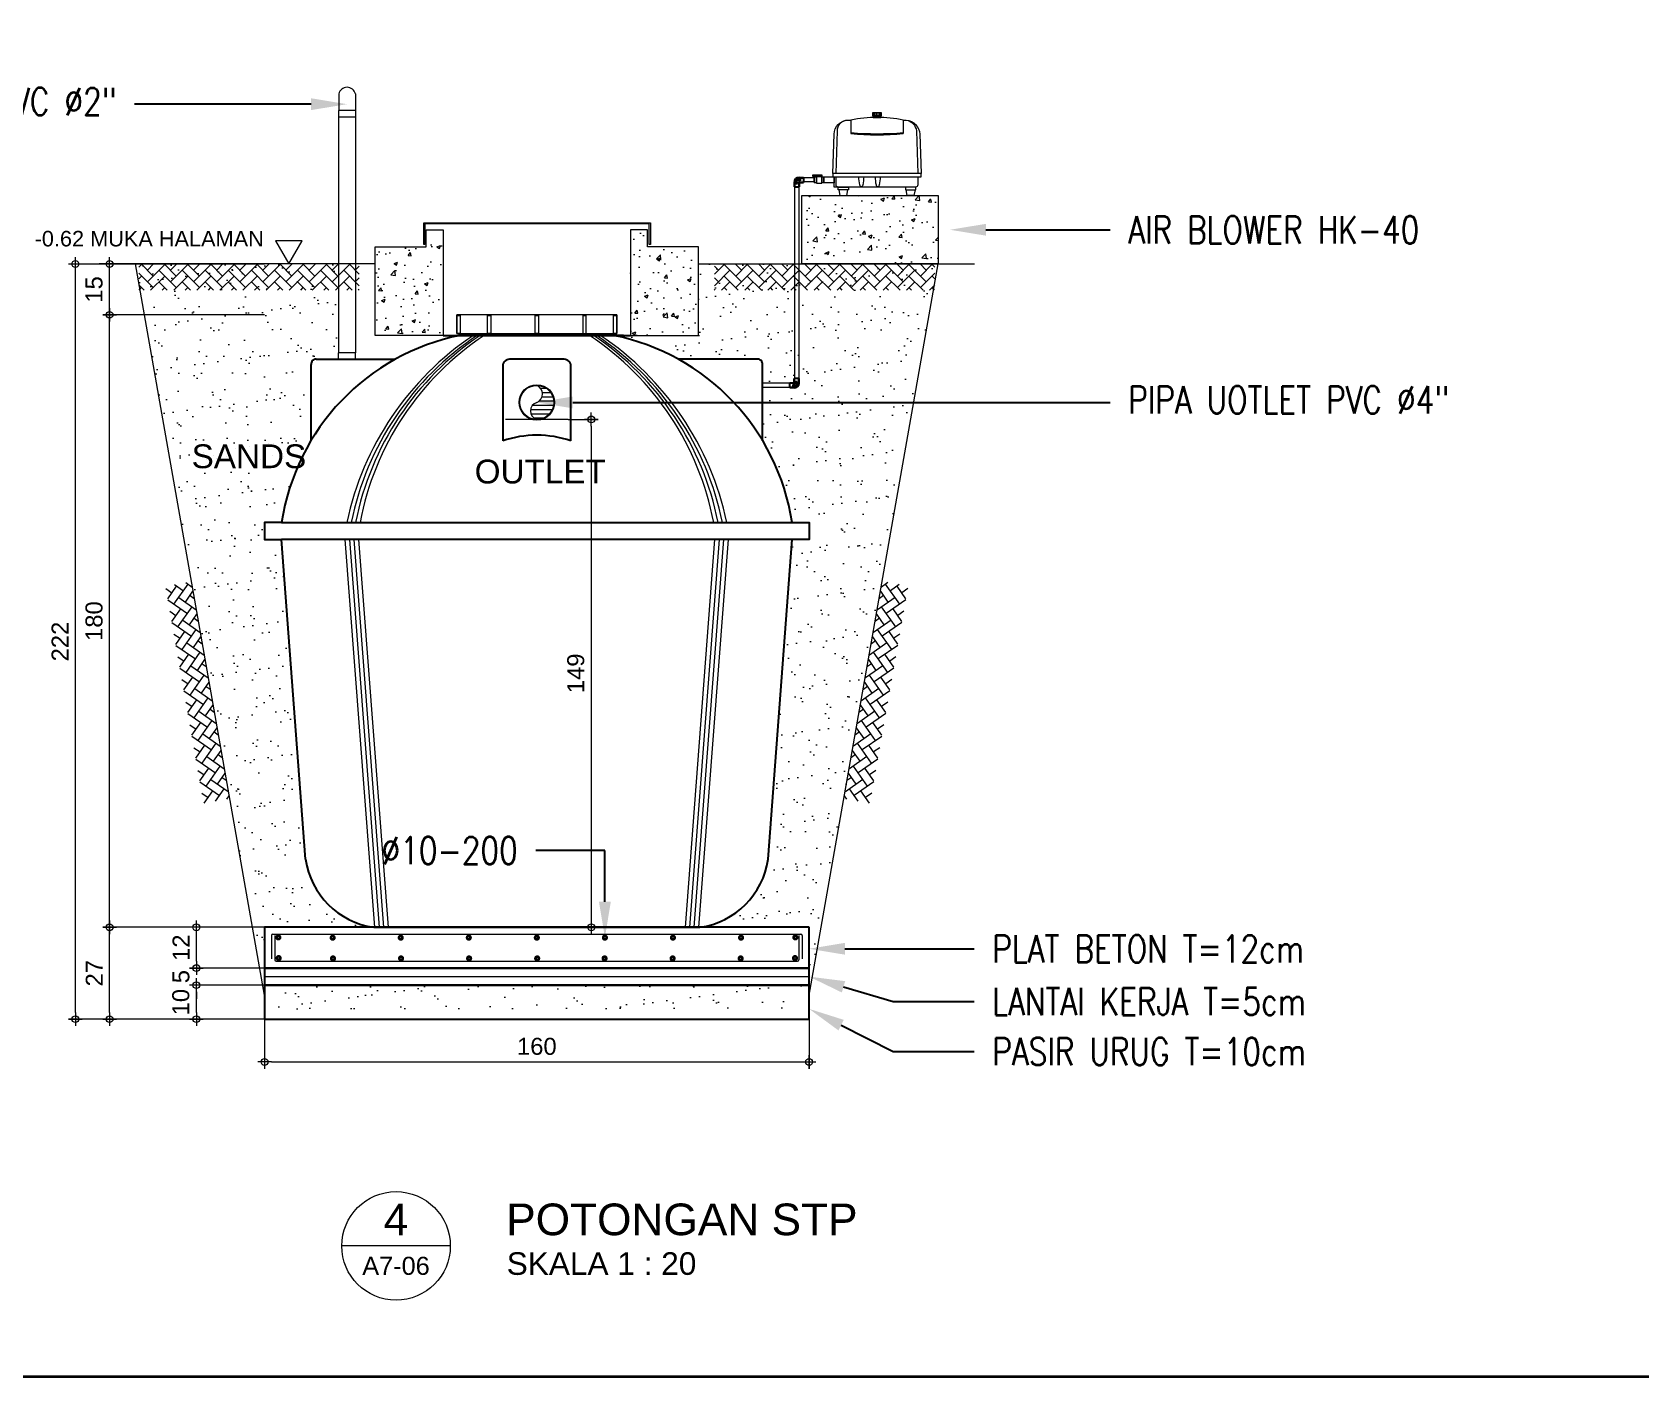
# Model space of a CAD drawing. Header units: millimetres. Extents: x -11 to 1625, y -267 to 180.
# Drawn here: x 863.97 to 887.59, y -156 to -136.23 of the extents above; entities that cross this region are included whole.
import ezdxf
from ezdxf import colors
from ezdxf.entities.mleader import LeaderData, LeaderLine
from ezdxf.enums import TextEntityAlignment as Align
from ezdxf.math import Vec2, Vec3

# ---------------------------------------------------------------- set-up
doc = ezdxf.new("R2010")
doc.units = ezdxf.units.MM
doc.linetypes.add('CENTER', pattern=[2, 1.25, -0.25, 0.25, -0.25])
for name, color, linetype in [('$RECOVER_961030131422-228', 7, 'Continuous'), ('BALOK DET', 3, 'Continuous'), ('PVC-200', 4, 'Continuous'), ('PVC-CENTER', 20, 'CENTER'), ('TANK', 5, 'Continuous')]:
    doc.layers.add(name, color=color, linetype=linetype)
for name, color, linetype, lineweight in [('AER-PIPE', 4, 'Continuous', 9), ('ARS DIN', 31, 'Continuous', 5), ('ARSIR', 2, 'Continuous', 5), ('ARSIR WARNA', 43, 'Continuous', 0), ('BL', 7, 'Continuous', 5), ('CONCRETE', 8, 'Continuous', 5), ('CONCRETE-COVER', 23, 'Continuous', 5), ('DIM-SE', 7, 'Continuous', 5), ('GRS KOP', 1, 'Continuous', 35), ('kop', 7, 'Continuous', 20), ('MANHOLE', 6, 'Continuous', 5), ('not', 7, 'Continuous', 20), ('PIPE', 4, 'Continuous', 15), ('plat', 3, 'Continuous', 25), ('STEEL', 20, 'Continuous', 5), ('TEXT KETERANGAN', 7, 'Continuous', 9), ('tul', 41, 'Continuous', 15), ('TULANGAN', 5, 'Continuous', 5), ('u', 6, 'Continuous', 20)]:
    doc.layers.add(name, color=color, linetype=linetype, lineweight=lineweight)
doc.styles.add('7', font='SAS_____.PFB', dxfattribs={"height": 200})
doc.styles.add('ATTR', font='romans.shx', dxfattribs={"width": 0.8, "height": 1.735066})
doc.styles.add('BARU', font='complex.shx')
doc.styles.add('S', font='SIMPLEX', dxfattribs={"width": 1.1})
doc.styles.get("Standard").update_dxf_attribs({"font": 'ARIALUNI.TTF'})
doc.linetypes.add('BATTING', pattern='A,0.0001,-0.1,[134,ltypeshp.shx,S=0.1,R=0,X=-0.1,Y=0],-0.2,[134,ltypeshp.shx,S=0.1,R=180,X=0.1,Y=0],-0.1', length=0.4001)
doc.dimstyles.new('SK-20', dxfattribs={"dimtxt": 0.25, "dimasz": 0.1, "dimexe": 0.1, "dimexo": 0, "dimgap": 0.1, "dimtad": 1, "dimdec": 0, "dimlfac": 20, "dimzin": 12, "dimdsep": 46, "dimtxsty": 'Standard', "dimblk": 'BULAT', "dimcen": 0.1, "dimdle": 0.1, "dimclrd": 256, "dimclre": 256, "dimclrt": 256, "dimadec": 0, "dimazin": 3, "dimtfac": 1, "dimtdec": 0, "dimtix": 1, "dimtofl": 0, "dimtmove": 0, "dimatfit": 3, "dimldrblk": 'BULAT', "dimfxl": 0, "dimtolj": 1, "dimtzin": 0, "dimlwd": -1, "dimlwe": -1, "dimarcsym": 0})

# ---------------------------------------------------------------- blocks, each defined once
blk = doc.blocks.new('kop')
at = {"layer": 'GRS KOP'}
blk.add_lwpolyline([(1, 54), (83, 54), (83, 1), (1, 1)], close=True, dxfattribs=at)
at = {"layer": 'kop', "style": 'BARU', "flags": 4}
for p, height in [((73.8, 5.4), 0.35), ((80.303, 5.382), 0.25), ((73.8, 4.9), 0.35), ((80.303, 4.882), 0.25), ((73.8, 4.4), 0.35), ((80.303, 4.382), 0.25)]:
    blk.add_attdef('-', p, '', height=height, dxfattribs=at)
at = {"layer": 'kop', "flags": 4}
for tag, p in [('AR-00', (78.057, 2.648)), ('00', (81.238, 2.647))]:
    blk.add_attdef(tag, text='', height=0.35, dxfattribs=at).set_placement(p, align=Align.MIDDLE)
blk = doc.blocks.new('ELBOW-92')
for p, q in [((35, 35), (99, 35)), ((35, 28), (37, 30)), ((35, 28), (35, -29)), ((37, 30), (37, -31)), ((37, 30), (99, 30)), ((99, 35), (99, -35)), ((-35, -35), (-35, -99)), ((-35, -99), (35, -99)), ((-29, -35), (-31, -37)), ((-31, -37), (30, -37)), ((-31, -37), (-31, -99)), ((-29, -35), (28, -35)), ((28, -29), (28, -35)), ((28, -29), (35, -29)), ((28, -35), (30, -37)), ((30, -37), (30, -99)), ((35, -29), (37, -31)), ((35, -40), (35, -99)), ((37, -31), (99, -31)), ((40, -35), (99, -35))]:
    blk.add_line(p, q)
for centre, radius in [((35, -35), 70), ((35, -35), 63.5), ((40, -40), 5)]:
    blk.add_arc(centre, radius, 90, 180)
at = {"layer": 'PVC-CENTER'}
for p, q in [((-34, 0), (120, 0)), ((0, 34), (0, -141))]:
    blk.add_line(p, q, dxfattribs=at)
blk = doc.blocks.new('90')
at = {"layer": 'PVC-200', "xscale": 3.085714285714286, "yscale": 3.085714285714286, "zscale": 3.085714285714286}
blk.add_blockref('ELBOW-92', (-802, -349, -129588), dxfattribs=at)
blk = doc.blocks.new('BULAT')
for p, q in [((-1, 0), (1, 0)), ((0, -1), (0, 1))]:
    blk.add_line(p, q)
blk.add_circle((0, 0), 0.5)
blk = doc.blocks.new('*D1052')
at = {"layer": 'Defpoints', "color": 0}
for p in [(866.382, -150.242), (867.384, -150.242), (867.384, -150.742)]:
    blk.add_point(p, dxfattribs=at)
at = {"layer": 'u'}
for p, q in [((867.384, -150.242), (866.282, -150.242)), ((866.382, -150.642), (866.382, -150.342)), ((867.384, -150.742), (866.282, -150.742))]:
    blk.add_line(p, q, dxfattribs=at)
at = {"layer": 'u', "xscale": 0.1, "yscale": 0.1, "zscale": 0.1}
for p, rotation in [((866.382, -150.242), 90), ((866.382, -150.742), 270)]:
    blk.add_blockref('BULAT', p, dxfattribs=dict(at, rotation=rotation))
at = {"layer": 'u', "insert": (866.154, -150.492), "char_height": 0.25, "attachment_point": 5, "rotation": 90}
blk.add_mtext('\\A1;10', dxfattribs=at)
blk = doc.blocks.new('*D1053')
at = {"layer": 'Defpoints', "color": 0}
for p in [(866.382, -149.992), (867.384, -149.992), (867.384, -150.242)]:
    blk.add_point(p, dxfattribs=at)
at = {"layer": 'u'}
for p, q in [((867.384, -149.992), (866.282, -149.992)), ((866.382, -149.892), (866.382, -149.792)), ((867.384, -150.242), (866.282, -150.242)), ((866.382, -150.342), (866.382, -150.442))]:
    blk.add_line(p, q, dxfattribs=at)
at = {"layer": 'u', "xscale": 0.1, "yscale": 0.1, "zscale": 0.1}
for p, rotation in [((866.382, -149.992), 270), ((866.382, -150.242), 90)]:
    blk.add_blockref('BULAT', p, dxfattribs=dict(at, rotation=rotation))
at = {"layer": 'u', "insert": (866.155, -150.117), "char_height": 0.25, "attachment_point": 5, "rotation": 90}
blk.add_mtext('\\A1;5', dxfattribs=at)
blk = doc.blocks.new('*D1054')
at = {"layer": 'Defpoints', "color": 0}
for p in [(866.382, -149.392), (867.384, -149.392), (867.384, -149.992)]:
    blk.add_point(p, dxfattribs=at)
at = {"layer": 'u'}
for p, q in [((867.384, -149.392), (866.282, -149.392)), ((866.382, -149.892), (866.382, -149.492)), ((867.384, -149.992), (866.282, -149.992))]:
    blk.add_line(p, q, dxfattribs=at)
at = {"layer": 'u', "xscale": 0.1, "yscale": 0.1, "zscale": 0.1}
for p, rotation in [((866.382, -149.392), 90), ((866.382, -149.992), 270)]:
    blk.add_blockref('BULAT', p, dxfattribs=dict(at, rotation=rotation))
at = {"layer": 'u', "insert": (866.157, -149.692), "char_height": 0.25, "attachment_point": 5, "rotation": 90}
blk.add_mtext('\\A1;12', dxfattribs=at)
blk = doc.blocks.new('*D1049')
at = {"layer": 'Defpoints', "color": 0}
for p in [(865.106, -149.392), (867.384, -149.392), (867.384, -150.742)]:
    blk.add_point(p, dxfattribs=at)
at = {"layer": 'u'}
for p, q in [((867.384, -149.392), (865.006, -149.392)), ((865.106, -150.642), (865.106, -149.492)), ((867.384, -150.742), (865.006, -150.742))]:
    blk.add_line(p, q, dxfattribs=at)
at = {"layer": 'u', "xscale": 0.1, "yscale": 0.1, "zscale": 0.1}
for p, rotation in [((865.106, -149.392), 90), ((865.106, -150.742), 270)]:
    blk.add_blockref('BULAT', p, dxfattribs=dict(at, rotation=rotation))
at = {"layer": 'u', "insert": (864.881, -150.067), "char_height": 0.25, "attachment_point": 5, "rotation": 90}
blk.add_mtext('\\A1;27', dxfattribs=at)
blk = doc.blocks.new('*D1050')
at = {"layer": 'Defpoints', "color": 0}
for p in [(867.384, -150.591), (875.385, -150.591), (875.385, -151.371)]:
    blk.add_point(p, dxfattribs=at)
at = {"layer": 'u'}
for p, q in [((867.384, -150.591), (867.384, -151.471)), ((875.385, -150.591), (875.385, -151.471)), ((867.484, -151.371), (875.285, -151.371))]:
    blk.add_line(p, q, dxfattribs=at)
at = {"layer": 'u', "xscale": 0.1, "yscale": 0.1, "zscale": 0.1, "rotation": 180}
blk.add_blockref('BULAT', (867.384, -151.371), dxfattribs=at)
at = {"layer": 'u', "xscale": 0.1, "yscale": 0.1, "zscale": 0.1}
blk.add_blockref('BULAT', (875.385, -151.371), dxfattribs=at)
at = {"layer": 'u', "insert": (871.384, -151.143), "char_height": 0.25, "attachment_point": 5}
blk.add_mtext('\\A1;160', dxfattribs=at)
blk = doc.blocks.new('*D1051')
at = {"layer": 'Defpoints', "color": 0}
for p in [(865.106, -140.389), (867.384, -140.389), (867.384, -149.392)]:
    blk.add_point(p, dxfattribs=at)
at = {"layer": 'u'}
for p, q in [((867.384, -140.389), (865.006, -140.389)), ((865.106, -149.292), (865.106, -140.489)), ((867.384, -149.392), (865.006, -149.392))]:
    blk.add_line(p, q, dxfattribs=at)
at = {"layer": 'u', "xscale": 0.1, "yscale": 0.1, "zscale": 0.1}
for p, rotation in [((865.106, -140.389), 90), ((865.106, -149.392), 270)]:
    blk.add_blockref('BULAT', p, dxfattribs=dict(at, rotation=rotation))
at = {"layer": 'u', "insert": (864.879, -144.891), "char_height": 0.25, "attachment_point": 5, "rotation": 90}
blk.add_mtext('\\A1;180', dxfattribs=at)
blk = doc.blocks.new('*D1055')
at = {"layer": 'Defpoints', "color": 0}
for p in [(865.106, -139.642), (867.384, -139.642), (867.384, -140.389)]:
    blk.add_point(p, dxfattribs=at)
at = {"layer": 'u'}
for p, q in [((867.384, -139.642), (865.006, -139.642)), ((865.106, -140.289), (865.106, -139.742)), ((867.384, -140.389), (865.006, -140.389))]:
    blk.add_line(p, q, dxfattribs=at)
at = {"layer": 'u', "xscale": 0.1, "yscale": 0.1, "zscale": 0.1}
for p, rotation in [((865.106, -139.642), 90), ((865.106, -140.389), 270)]:
    blk.add_blockref('BULAT', p, dxfattribs=dict(at, rotation=rotation))
at = {"layer": 'u', "insert": (864.879, -140.016), "char_height": 0.25, "attachment_point": 5, "rotation": 90}
blk.add_mtext('\\A1;15', dxfattribs=at)
blk = doc.blocks.new('Ndtpd')
blk.add_line((0.747, 0), (-0.747, 0))
blk.add_circle((0, 0), 0.747)
at = {"flags": 4}
for tag, height, p in [('NO', 0.5, (0, 0.148)), ('NOLBR', 0.3, (0, -0.398))]:
    blk.add_attdef(tag, text='', height=height, dxfattribs=at).set_placement(p, align=Align.CENTER)
for tag, p, height in [('NDTPD', (1.516, 0.148), 0.5), ('SKALA', (1.523, -0.398), 0.3)]:
    blk.add_attdef(tag, p, '', height=height, dxfattribs=at)
blk = doc.blocks.new('*D1068')
at = {"layer": 'Defpoints', "color": 0}
for p in [(871.847, -141.927), (871.847, -149.392), (872.185, -149.392)]:
    blk.add_point(p, dxfattribs=at)
at = {"layer": 'u'}
for p, q in [((871.847, -141.927), (872.285, -141.927)), ((872.185, -142.027), (872.185, -149.292)), ((871.847, -149.392), (872.285, -149.392))]:
    blk.add_line(p, q, dxfattribs=at)
at = {"layer": 'u', "xscale": 0.1, "yscale": 0.1, "zscale": 0.1}
for p, rotation in [((872.185, -141.927), 90), ((872.185, -149.392), 270)]:
    blk.add_blockref('BULAT', p, dxfattribs=dict(at, rotation=rotation))
at = {"layer": 'u', "insert": (871.957, -145.659), "char_height": 0.25, "attachment_point": 5, "rotation": 90}
blk.add_mtext('\\A1;149', dxfattribs=at)
blk = doc.blocks.new('*D1076')
at = {"layer": 'Defpoints', "color": 0}
for p in [(864.604, -139.642), (865.106, -139.642), (865.106, -150.742)]:
    blk.add_point(p, dxfattribs=at)
at = {"layer": 'u'}
for p, q in [((865.106, -139.642), (864.504, -139.642)), ((864.604, -150.642), (864.604, -139.742)), ((865.106, -150.742), (864.504, -150.742))]:
    blk.add_line(p, q, dxfattribs=at)
at = {"layer": 'u', "xscale": 0.1, "yscale": 0.1, "zscale": 0.1}
for p, rotation in [((864.604, -139.642), 90), ((864.604, -150.742), 270)]:
    blk.add_blockref('BULAT', p, dxfattribs=dict(at, rotation=rotation))
at = {"layer": 'u', "insert": (864.379, -145.192), "char_height": 0.25, "attachment_point": 5, "rotation": 90}
blk.add_mtext('\\A1;222', dxfattribs=at)
blk = doc.blocks.new('PEIL')
blk.add_lwpolyline([(-0.188, 0.325), (0.188, 0.325), (0, 0)], close=True)
at = {"style": 'S', "width": 1.1, "flags": 4}
blk.add_attdef('CAT', (0.265, 0.036), '', height=0.2, dxfattribs=at)

msp = doc.modelspace()

# ---------------------------------------------------------------- hatches: boundary and pattern name
at = {"layer": 'ARS DIN'}
h = msp.add_hatch(dxfattribs=at)
h.set_pattern_fill('AR-CONC', color=256, scale=0.075, style=0)
h.set_pattern_definition([(50, (445.54745, -24.7206), (0.53794514, -0.0470641), [0.05625, -0.61875]), (355, (445.54745, -24.7206), (-0.1040635, 0.5641441), [0.045, -0.495]), (100.4514, (445.5923, -24.72453), (0.43388204, 0.51707966), [0.04780514, -0.5258566]), (46.1842, (445.54745, -24.5706), (0.8004308, -0.1241393), [0.084375, -0.928125]), (96.6356, (445.61416, -24.58095), (0.700997, 0.7305884), [0.0717077, -0.7887847]), (351.1842, (445.54745, -24.5706), (0.7009965, 0.730589), [0.0675, -0.7425]), (21, (445.62245, -24.6081), (0.4476803, -0.30196417), [0.05625, -0.61875]), (326, (445.62245, -24.6081), (0.1824865, 0.5438625), [0.045, -0.495]), (71.4514, (445.65976, -24.63327), (0.630167, 0.2418979), [0.04780514, -0.5258566]), (37.5, (445.54745, -24.7206), (0.00911989, 0.24967039), [0, -0.489, 0, -0.5025, 0, -0.496875]), (7.5, (445.54745, -24.7206), (0.19730215, 0.29580878), [0, -0.2865, 0, -0.47775, 0, -0.189375]), (327.5, (445.3802, -24.7206), (0.40036683, -0.01691615), [0, -0.1875, 0, -0.585, 0, -0.77625]), (317.5, (445.3052, -24.7206), (0.43738963, 0.07507874), [0, -0.24375, 0, -0.3885, 0, -0.55125])])
h.paths.add_polyline_path([(870.0097516, -139.1417359), (869.7597516, -139.1417359), (869.7597516, -139.3917359), (869.0097516, -139.3917359), (869.0097516, -140.6917359), (870.0097516, -140.6917359)])
h.paths.add_polyline_path([(873.7597506, -139.3917359), (873.0097506, -139.3917359), (873.0097506, -139.1417359), (872.7597506, -139.1417359), (872.7597506, -140.6917359), (873.7597506, -140.6917359)])
h = msp.add_hatch(dxfattribs=at)
h.set_pattern_fill('AR-HBONE', color=256, scale=0.03, style=0)
h.set_pattern_definition([(135.0005, (1190.90184, -53.60559), (-1.485e-06, 0.169705627), [0.36, -0.12]), (45.0005, (1190.81698, -53.52074), (-1.485e-06, 0.169705627), [0.36, -0.12])])
h.paths.add_polyline_path([(865.5355901, -139.641787), (868.7758683, -139.6417587), (868.7758717, -140.0262359), (865.5355935, -140.0262642)])
h = msp.add_hatch(dxfattribs=at)
h.set_pattern_fill('AR-HBONE', color=256, scale=0.03, style=0)
h.set_pattern_definition([(45, (551.86602, -53.60839), (1e-17, 0.169705627), [0.36, -0.12]), (135, (551.95087, -53.52353), (1e-17, 0.169705627), [0.36, -0.12])])
h.paths.add_polyline_path([(877.2330178, -139.6417359), (873.9927396, -139.6417359), (873.9927396, -140.026213), (877.2330178, -140.026213)])
h = msp.add_hatch(dxfattribs=at)
h.set_pattern_fill('AR-HBONE', color=256, scale=0.03, angle=80, style=0)
h.set_pattern_definition([(55, (1168.0641, -3.50416), (0.167127418, 0.029469073), [0.36, -0.12]), (325, (1168.13293, -3.40586), (0.167127418, 0.029469073), [0.36, -0.12])])
h.paths.add_polyline_path([(866.3064047, -144.3106886), (866.8690731, -147.5017397), (866.490437, -147.5685035), (865.9277686, -144.3774524)])
h = msp.add_hatch(dxfattribs=at)
h.set_pattern_fill('AR-HBONE', color=256, scale=0.03, angle=80, style=0)
h.set_pattern_definition([(125, (574.70454, -3.50416), (-0.167127418, 0.029469073), [0.36, -0.12]), (215, (574.63571, -3.40586), (-0.167127418, 0.029469073), [0.36, -0.12])])
h.paths.add_polyline_path([(876.4622326, -144.3106886), (875.8995642, -147.5017397), (876.2782003, -147.5685035), (876.8408687, -144.3774524)])
at = {"layer": 'ARSIR WARNA'}
h = msp.add_hatch(dxfattribs=at)
h.set_pattern_fill('AR-SAND', color=256, scale=0.01, style=0)
h.set_pattern_definition([(37.5, (-13.19896, -163.53077), (-0.01600031, 0.48941324), [0, -0.38608, 0, -0.4318, 0, -0.41275]), (7.5, (-13.19896, -163.5308), (0.4495233, 0.7168251), [0, -0.20828, 0, -0.34798, 0, -0.13335]), (327.5, (-13.51138, -163.53077), (0.79099237, 0.00143718), [0, -0.127, 0, -0.4572, 0, -0.5969]), (317.5, (-13.5114, -163.5308), (0.76355645, 0.2229293), [0, -0.0635, 0, -0.29972, 0, -0.3429])])
h.paths.add_polyline_path([(867.6343186, -143.6917359), (867.3843186, -143.6917359), (867.3843186, -143.4417359), (867.6343186, -143.4417359, -0.0979062404), (868.0687931, -142.2340773), (868.0687931, -141.1167359, -0.4419456033), (868.1437931, -141.0417359), (868.4673161, -141.0417359), (868.4673161, -140.9478672), (868.4698433, -140.9478672), (868.4698433, -139.6417614), (865.4888127, -139.6417875), (867.3843186, -150.3917359), (867.3843186, -149.8917359), (867.3843186, -149.3917359), (868.9872327, -149.3917359, -0.3309126337), (867.9843186, -148.3917359)])
h.paths.add_polyline_path([(877.2798337, -139.6417359), (873.7597506, -139.6417359), (873.7597506, -140.6917359), (872.7597506, -140.6917359), (872.5097506, -140.6917359, -0.0773210812), (873.4650125, -141.0417359), (874.6248441, -141.0417359, -0.4419456033), (874.6998441, -141.1167359), (874.6998441, -142.234113, -0.0978899912), (875.1343186, -143.4417359), (875.3843186, -143.4417359), (875.3843186, -143.6917359), (875.1343186, -143.6917359), (874.7843186, -148.3917359, -0.3309126337), (873.7814046, -149.3917359), (875.3843186, -149.3917359), (875.3843186, -149.8917359), (875.3843186, -150.3917359)])
h.paths.add_polyline_path([(866.2632323, -140.8130347), (867.1846609, -140.8130347), (867.1846609, -141.2630347), (866.2632323, -141.2630347)], flags=24)
h.paths.add_polyline_path([(866.249199, -142.2305279), (867.5051513, -142.2305279), (867.5051513, -142.6055279), (866.249199, -142.6055279)], flags=24)
h = msp.add_hatch(dxfattribs=at)
h.set_pattern_fill('AR-SAND', color=256, scale=0.01, style=0)
h.set_pattern_definition([(37.5, (867.3844, -150.59083), (-0.016, 0.489413), [0, -0.38608, 0, -0.4318, 0, -0.41275]), (7.5, (867.3844, -150.5908), (0.449523, 0.716825), [0, -0.20828, 0, -0.34798, 0, -0.13335]), (327.5, (867.07198, -150.59083), (0.790992, 0.001437), [0, -0.127, 0, -0.4572, 0, -0.5969]), (317.5, (867.072, -150.5908), (0.763556, 0.22293), [0, -0.0635, 0, -0.29972, 0, -0.3429])])
h.paths.add_polyline_path([(875.3843186, -150.2417359), (867.3843985, -150.2417359), (867.3843985, -150.5908303), (875.3843186, -150.5908303)])
at = {"layer": 'CONCRETE', "ltscale": 35}
h = msp.add_hatch(dxfattribs=at)
h.set_pattern_fill('AR-CONC', color=256, scale=0.075, style=0)
h.set_pattern_definition([(50, (-43.5972, -56.5106), (0.53794514, -0.0470641), [0.05625, -0.61875]), (355, (-43.5972, -56.5106), (-0.1040635, 0.5641441), [0.045, -0.495]), (100.4514, (-43.55237, -56.51453), (0.43388204, 0.51707966), [0.04780514, -0.5258566]), (46.1842, (-43.5972, -56.3606), (0.8004308, -0.12413926), [0.084375, -0.928125]), (96.6356, (-43.5305, -56.37095), (0.700997, 0.7305884), [0.0717077, -0.78878475]), (351.1842, (-43.5972, -56.3606), (0.70099646, 0.73058895), [0.0675, -0.7425]), (21, (-43.5222, -56.3981), (0.44768029, -0.30196417), [0.05625, -0.61875]), (326, (-43.5222, -56.3981), (0.1824865, 0.54386253), [0.045, -0.495]), (71.4514, (-43.4849, -56.42327), (0.63016697, 0.24189787), [0.04780514, -0.5258566]), (37.5, (-43.5972, -56.5106), (0.00911989, 0.24967039), [0, -0.489, 0, -0.5025, 0, -0.496875]), (7.5, (-43.5972, -56.5106), (0.19730215, 0.295808784), [0, -0.2865, 0, -0.47775, 0, -0.189375]), (327.5, (-43.76445, -56.5106), (0.400366827, -0.016916154), [0, -0.1875, 0, -0.585, 0, -0.77625]), (317.5, (-43.83945, -56.5106), (0.43738963, 0.07507874), [0, -0.24375, 0, -0.3885, 0, -0.55125])])
h.paths.add_polyline_path([(877.2798337, -139.6417359), (877.2798337, -138.6354722), (875.2798337, -138.6354722), (875.2798337, -139.6417359)])
at = {"layer": 'DIM-SE', "lineweight": 5}
h = msp.add_hatch(dxfattribs=at)
h.set_pattern_fill('ANSI31', color=256, scale=0.5, angle=315, style=0)
h.set_pattern_definition([(0, (53.48562, 181.65733), (2e-17, 0.0625), [])])
h.paths.add_polyline_path([(871.3843186, -141.6766263, 0.7402224104), (871.3843186, -141.9266263, 0.4142135624), (871.6343186, -141.6766263, 0.4142135624), (871.3843186, -141.4266263, -0.6656798327)])

# ---------------------------------------------------------------- linework, layer by layer
at = {"color": 7, "linetype": 'CENTER', "lineweight": 5, "ltscale": 10}
msp.add_line((871.8469855, -141.9266263), (870.9216517, -141.9266263), dxfattribs=at)
at = {"layer": 'AER-PIPE', "lineweight": 5, "ltscale": 6}
msp.add_line((875.4604876, -138.4438605), (875.4604876, -138.3670839), dxfattribs=at)
for points in [[(875.4604876, -138.3670839), (875.4604876, -138.4438605), (875.4932028, -138.4438605), (875.4932028, -138.3670839)], [(875.5709701, -138.3670839), (875.5709701, -138.4438605), (875.6036853, -138.4438605), (875.6036853, -138.3670839)]]:
    msp.add_lwpolyline(points, close=True, dxfattribs=at)
at = {"layer": 'ARSIR', "color": 1, "linetype": 'BATTING', "ltscale": 0.25}
msp.add_line((867.3843186, -150.1167359), (875.3843186, -150.1167359), dxfattribs=at)
at = {"layer": 'BALOK DET', "color": 4, "const_width": 0.04, "flags": 128}
for points in [[(867.611185, -149.5398917, 1), (867.561185, -149.5398917, 1)], [(868.4093186, -149.5444029, 1), (868.3593186, -149.5444029, 1)], [(869.4093186, -149.5444029, 1), (869.3593186, -149.5444029, 1)], [(870.4093186, -149.5444029, 1), (870.3593186, -149.5444029, 1)], [(871.4093186, -149.5444029, 1), (871.3593186, -149.5444029, 1)], [(872.3593985, -149.5444029, -1), (872.4093985, -149.5444029, -1)], [(873.3593985, -149.5444029, -1), (873.4093985, -149.5444029, -1)], [(874.3593985, -149.5444029, -1), (874.4093985, -149.5444029, -1)], [(875.1575321, -149.5398917, -1), (875.2075321, -149.5398917, -1)], [(867.616185, -149.8443917, 1), (867.566185, -149.8443917, 1)], [(868.4143186, -149.8489029, 1), (868.3643186, -149.8489029, 1)], [(869.4143186, -149.8489029, 1), (869.3643186, -149.8489029, 1)], [(870.4143186, -149.8489029, 1), (870.3643186, -149.8489029, 1)], [(871.4143186, -149.8489029, 1), (871.3643186, -149.8489029, 1)], [(872.3543985, -149.8489029, -1), (872.4043985, -149.8489029, -1)], [(873.3543985, -149.8489029, -1), (873.4043985, -149.8489029, -1)], [(874.3543985, -149.8489029, -1), (874.4043985, -149.8489029, -1)], [(875.1525321, -149.8443917, -1), (875.2025321, -149.8443917, -1)]]:
    msp.add_lwpolyline(points, format="xyb", close=True, dxfattribs=at)
at = {"layer": 'BL', "color": 4, "lineweight": 13, "ltscale": 3}
for p, q in [((876.327521, -137.4154722), (876.327521, -137.4654722)), ((876.3467624, -137.4154722), (876.3467624, -137.4654722)), ((876.3714521, -137.4154722), (876.3714521, -137.4654722)), ((876.3956454, -137.4154722), (876.3956454, -137.4654722)), ((876.4203351, -137.4154722), (876.4203351, -137.4654722)), ((876.4395765, -137.4154722), (876.4395765, -137.4654722))]:
    msp.add_line(p, q, dxfattribs=at)
at = {"layer": 'BL', "color": 7, "lineweight": 13}
msp.add_line((875.6036853, -138.3604722), (875.6036853, -138.4504722), dxfattribs=at)
at = {"layer": 'BL', "color": 4, "lineweight": 13, "ltscale": 3}
for points in [[(876.3197765, -137.4154722), (876.4447765, -137.4154722), (876.4447765, -137.4654722), (876.3197765, -137.4654722)], [(876.327521, -137.4654722), (876.4395765, -137.4654722), (876.4395765, -137.4904722), (876.327521, -137.4904722)], [(875.7322765, -138.3604722), (877.0322765, -138.3604722), (877.0322765, -138.3104722), (875.7322765, -138.3104722)], [(875.8136885, -138.5104722), (875.9636885, -138.5104722), (875.9636885, -138.5504722), (875.8136885, -138.5504722)], [(875.8386885, -138.6354722), (875.9386885, -138.6354722), (875.9536885, -138.5504722), (875.8236885, -138.5504722)], [(876.9508646, -138.5104722), (876.8008646, -138.5104722), (876.8008646, -138.5504722), (876.9508646, -138.5504722)], [(876.9258646, -138.6354722), (876.8258646, -138.6354722), (876.8108646, -138.5504722), (876.9408646, -138.5504722)]]:
    msp.add_lwpolyline(points, close=True, dxfattribs=at)
for points in [[(876.7693831, -137.5254722), (876.81178, -137.5254722, -0.3678025995), (877.0131651, -137.7328538), (877.0322765, -138.3104722), (875.7322765, -138.3104722), (875.751388, -137.7328538, -0.3866354607), (875.9527731, -137.5254722), (875.9977143, -137.5254722)], [(876.7693831, -137.5254722), (876.81178, -137.5254722, -0.3311915915), (876.9617104, -137.6859012), (876.9822765, -138.3104722), (875.7822765, -138.3104722), (875.8028427, -137.6859012, -0.4311216014), (875.9527731, -137.5254722), (875.9977143, -137.5254722)]]:
    msp.add_lwpolyline(points, format="xyb", dxfattribs=at)
for points in [[(875.9977143, -137.5254722), (875.9977143, -137.7254722)], [(876.327521, -137.4904722), (876.4395765, -137.4904722)], [(876.7693831, -137.5254722), (876.7693831, -137.7254722)], [(875.6036853, -138.3604722), (875.6036853, -138.3604722), (875.7536853, -138.3604722), (875.7536853, -138.4504722), (875.6036853, -138.4504722)], [(875.8136885, -138.5104722), (875.7536853, -138.5104722), (875.7536853, -138.3604722), (875.7822765, -138.3604722)]]:
    msp.add_lwpolyline(points, dxfattribs=at)
msp.add_lwpolyline([(875.7822765, -138.3604722), (876.9822765, -138.3604722), (876.9822765, -138.4804722, -0.4142135624), (876.9522765, -138.5104722), (875.8122765, -138.5104722, -0.4142135624), (875.7822765, -138.4804722)], format="xyb", close=True, dxfattribs=at)
for centre, radius, start, end in [((876.3835487, -139.4405881), 1.9535959, 78.60922021, 101.39077979), ((876.3835487, -133.2094718), 4.5175074, 265.10047343, 274.89952657), ((876.3835487, -133.2244718), 4.5175074, 265.10047343, 274.89952657), ((876.6776754, -138.3527509), 0.5657236, 180.63723761, 192.77198711), ((875.6260199, -138.3527509), 0.5657236, 347.22801289, 359.36276239), ((876.9198818, -138.3527509), 0.5657236, 180.63723761, 192.77198711), ((875.8682263, -138.3527509), 0.5657236, 347.22801289, 359.36276239)]:
    msp.add_arc(centre, radius, start, end, dxfattribs=at)
for points in [[(876.1259492, -138.4778164), (876.1345832, -138.4932212), (876.1420648, -138.5041457), (876.1466673, -138.5087457), (876.1518477, -138.5104722)], [(876.1777461, -138.4778164), (876.1691121, -138.4932212), (876.1616305, -138.5041457), (876.1570281, -138.5087457), (876.1518477, -138.5104722)], [(876.3681556, -138.4778164), (876.3767896, -138.4932212), (876.3842712, -138.5041457), (876.3888736, -138.5087457), (876.394054, -138.5104722)], [(876.4199525, -138.4778164), (876.4113185, -138.4932212), (876.4038369, -138.5041457), (876.3992344, -138.5087457), (876.394054, -138.5104722)]]:
    msp.add_spline(points, degree=3, dxfattribs=at)
at = {"layer": 'CONCRETE-COVER'}
for p, q in [((869.0088572, -139.6417566), (864.9524941, -139.6417921)), ((867.3843186, -150.3917359), (865.4888036, -139.6417359)), ((873.7597506, -139.6417359), (877.8161138, -139.6417359)), ((875.3843186, -150.3917359), (877.2798337, -139.6417359))]:
    msp.add_line(p, q, dxfattribs=at)
at = {"layer": 'CONCRETE-COVER', "ltscale": 35}
msp.add_lwpolyline([(875.2798337, -138.6354722), (877.2798337, -138.6354722), (877.2798337, -139.6417359), (875.2798337, -139.6417359)], close=True, dxfattribs=at)
at = {"layer": 'CONCRETE-COVER'}
for points in [[(869.0097516, -140.6917359), (869.0097516, -139.3917359), (869.7597516, -139.3917359), (869.7597516, -139.1417359), (870.0097516, -139.1417359), (870.0097516, -140.6917359), (869.0097516, -140.6917359)], [(873.7597506, -140.6917359), (873.7597506, -139.3917359), (873.0097506, -139.3917359), (873.0097506, -139.1417359), (872.7597506, -139.1417359), (872.7597506, -140.6917359), (873.7597506, -140.6917359)]]:
    msp.add_lwpolyline(points, dxfattribs=at)
at = {"layer": 'DIM-SE', "lineweight": 5}
for centre, radius, start, end in [((871.3320346, -141.5516263), 0.135494, 292.69818873, 67.30181127), ((871.4224888, -141.8016263), 0.130698, 106.9806512, 253.0193488)]:
    msp.add_arc(centre, radius, start, end, dxfattribs=at)
at = {"layer": 'MANHOLE', "ltscale": 3}
for p, q in [((870.2597506, -140.6917359), (870.2597506, -140.6650288)), ((870.4627905, -140.6917359), (870.4627905, -140.6650288)), ((870.9491408, -140.6917359), (870.9491408, -140.6650288)), ((871.8683562, -140.6917359), (871.8683562, -140.6650288)), ((872.3144649, -140.6917359), (872.3144649, -140.6650288)), ((872.5097506, -140.6917359), (872.5097506, -140.6650288))]:
    msp.add_line(p, q, dxfattribs=at)
for points in [[(870.2097506, -140.6650288), (872.5588866, -140.6650288), (872.5588866, -140.389443), (870.2097506, -140.389443)], [(870.2097506, -140.389443), (870.2597506, -140.389443), (870.2597506, -140.6650288), (870.2097506, -140.6650288)], [(870.65901, -140.389443), (870.70901, -140.389443), (870.70901, -140.6650288), (870.65901, -140.6650288)], [(871.3593186, -140.389443), (871.4093186, -140.389443), (871.4093186, -140.6650288), (871.3593186, -140.6650288)], [(872.1096273, -140.389443), (872.0596273, -140.389443), (872.0596273, -140.6650288), (872.1096273, -140.6650288)], [(872.5088866, -140.389443), (872.5588866, -140.389443), (872.5588866, -140.6650288), (872.5088866, -140.6650288)]]:
    msp.add_lwpolyline(points, close=True, dxfattribs=at)
for centre in [(870.2347506, -140.3656508), (870.68401, -140.3656508), (871.3843186, -140.3656508), (872.0846273, -140.3656508), (872.5338866, -140.3656508)]:
    msp.add_arc(centre, 0.0345119, 223.58202125, 316.41797875, dxfattribs=at)
at = {"layer": 'PIPE', "ltscale": 3}
for p, q in [((868.4741559, -137.1427365, -28.2094469), (868.4741559, -137.3870957, -28.2094469)), ((868.7179059, -137.1427365, -28.2094469), (868.7179059, -137.3870957, -28.2094469)), ((868.4698433, -137.4809644), (868.4698433, -140.9478672)), ((868.7184683, -137.4809644), (868.7184683, -140.9478672))]:
    msp.add_line(p, q, dxfattribs=at)
at = {"layer": 'PIPE'}
for p, q in [((875.4604876, -138.3755814), (875.3009767, -138.3755814)), ((875.1712573, -138.5053009), (875.1712573, -141.3275548)), ((875.2325975, -138.5053009), (875.2325975, -141.3275548)), ((875.4604876, -138.4350811), (875.3009767, -138.4350811)), ((875.1028987, -141.395934), (874.6998441, -141.395934)), ((875.1016057, -141.4564965), (874.6998441, -141.4564965))]:
    msp.add_line(p, q, dxfattribs=at)
at = {"layer": 'PIPE', "ltscale": 3, "elevation": -28.2094469}
for points in [[(868.7233902, -137.4809644), (868.7233902, -137.3870957), (868.4686715, -137.3870957), (868.4686715, -137.4809644)], [(868.7220348, -141.0417359), (868.7220348, -140.9478672), (868.4673161, -140.9478672), (868.4673161, -141.0417359)]]:
    msp.add_lwpolyline(points, close=True, dxfattribs=at)
at = {"layer": 'PIPE', "ltscale": 3}
for points in [[(875.5746924, -138.3368832), (875.4343416, -138.3368832), (875.4343416, -138.3524696), (875.5746924, -138.3524696)], [(875.5709701, -138.3600081), (875.4932028, -138.3600081), (875.4932028, -138.4517137), (875.5709701, -138.4517137)], [(875.5452585, -138.3600081), (875.5110152, -138.3600081), (875.5110152, -138.3524696), (875.5452585, -138.3524696)]]:
    msp.add_lwpolyline(points, close=True, dxfattribs=at)
at = {"layer": 'PIPE'}
for radius in [0.26, 0.25]:
    msp.add_circle((871.3843186, -141.6766263), radius, dxfattribs=at)
at = {"layer": 'PIPE', "ltscale": 3}
msp.add_arc((868.5960309, -137.168727, -28.2094469), 0.1246155, 12.03830079, 167.96169921, dxfattribs=at)
at = {"layer": 'plat', "color": 3}
for points in [[(875.3843186, -149.3917359), (867.3843186, -149.3917359), (867.3843186, -149.9917359), (875.3843186, -149.9917359)], [(867.3843985, -150.2417359), (875.3843186, -150.2417359), (875.3843186, -149.9917359), (867.3843985, -149.9917359)], [(875.3843186, -150.2417359), (867.3843985, -150.2417359), (867.3843985, -150.7417359), (875.3843186, -150.7417359)]]:
    msp.add_lwpolyline(points, close=True, dxfattribs=at)
at = {"layer": 'STEEL', "lineweight": 9}
msp.add_lwpolyline([(869.7369487, -139.3547304), (869.7219487, -139.3547304), (869.7219487, -139.0377342), (873.0548489, -139.0377342), (873.0548489, -139.3543577), (873.0355943, -139.3543577), (873.0355943, -139.0527342), (869.7369487, -139.0527342), (869.7369487, -139.3547304)], dxfattribs=at)
at = {"layer": 'TANK', "color": 7}
for p, q in [((870.0097516, -140.6917359), (870.2593186, -140.6917359)), ((872.5097506, -140.6917359), (872.7597506, -140.6917359))]:
    msp.add_line(p, q, dxfattribs=at)
at = {"layer": 'TANK'}
for p, q in [((870.1093186, -140.6917359), (871.3843186, -140.6917359)), ((872.6593186, -140.6917359), (870.2343186, -140.6917359)), ((871.3843186, -140.6917359), (872.6593186, -140.6917359)), ((868.0687931, -142.2417359), (868.0687931, -141.1167359)), ((868.1437931, -141.0417359), (869.3037637, -141.0417359)), ((870.8843186, -141.1417359), (870.8843186, -142.2417359)), ((871.7844136, -141.0417359), (870.9842237, -141.0417359)), ((871.8843186, -142.2417359), (871.8843186, -141.1417359)), ((874.6248441, -141.0417359), (873.4650125, -141.0417359)), ((874.6998441, -142.2417359), (874.6998441, -141.1167359)), ((867.9843186, -148.3917359), (867.6343186, -143.6917359)), ((874.7843186, -148.3917359), (875.1343186, -143.6917359)), ((868.9872327, -149.3917359), (873.7814046, -149.3917359)), ((873.7814046, -149.3917359), (868.9872327, -149.3917359))]:
    msp.add_line(p, q, dxfattribs=at)
for points in [[(867.6343186, -143.4417359), (867.3843186, -143.4417359), (867.3843186, -143.6917359), (867.6343186, -143.6917359)], [(867.6343186, -143.4417359), (875.1343186, -143.4417359)], [(875.1343186, -143.4417359), (875.3843186, -143.4417359), (875.3843186, -143.6917359), (875.1343186, -143.6917359)], [(875.1343186, -143.6917359), (875.1343186, -143.6917359), (867.6343186, -143.6917359)]]:
    msp.add_lwpolyline(points, dxfattribs=at)
for centre, radius, start, end in [((870.9057086, -143.9366869), 3.3086204, 101.25844216, 171.39657905), ((871.8625023, -143.9368907), 3.3090724, 8.60580572, 78.7203346), ((868.1404327, -141.1133754), 0.0717183, 87.31435742, 182.68564258), ((870.9842712, -141.1416884), 0.0999525, 89.97278736, 180.02721264), ((871.7843661, -141.1416884), 0.0999525, 359.97278736, 90.02721264), ((874.6282046, -141.1133754), 0.0717183, 357.31435742, 92.68564258), ((871.3843186, -143.703049), 1.5444857, 71.11120752, 108.88879248), ((869.1585339, -148.2170171), 1.1871429, 188.46329673, 261.70342481), ((873.6101033, -148.2170171), 1.1871429, 278.29657519, 351.53670327)]:
    msp.add_arc(centre, radius, start, end, dxfattribs=at)
at = {"layer": 'tul'}
for p, q in [((867.4843186, -149.5117359), (867.4843186, -149.8533917)), ((867.5043186, -149.4917359), (875.2643985, -149.4917359)), ((867.5343186, -149.5143917), (867.5343186, -149.8717359)), ((875.2343985, -149.5143917), (875.2343985, -149.8717359)), ((875.2843985, -149.5117359), (875.2843985, -149.8533917)), ((867.5543186, -149.8917359), (875.2143985, -149.8917359))]:
    msp.add_line(p, q, dxfattribs=at)
for centre, start, end in [((867.5043186, -149.5117359), 90, 180), ((875.2643985, -149.5117359), 0, 90), ((867.5543186, -149.8717359), 180, 270), ((875.2143985, -149.8717359), 270, 0)]:
    msp.add_arc(centre, 0.02, start, end, dxfattribs=at)
at = {"layer": 'TULANGAN'}
for p, q in [((869.0044631, -149.3917359), (868.5701774, -143.6917359)), ((869.0701741, -149.3917359), (868.6358884, -143.6917359)), ((869.1360571, -149.3917359), (868.7017714, -143.6917359)), ((869.2024005, -149.3917359), (868.7681148, -143.6917359)), ((873.5662367, -149.3917359), (874.0005224, -143.6917359)), ((873.6325801, -149.3917359), (874.0668659, -143.6917359)), ((873.6984632, -149.3917359), (874.1327489, -143.6917359)), ((873.7641742, -149.3917359), (874.1984599, -143.6917359))]:
    msp.add_line(p, q, dxfattribs=at)
for centre, radius, start, end in [((872.919, -144.3644255), 4.424436, 123.89179205, 167.96295812), ((872.9145889, -144.3124329), 4.3464859, 123.59007547, 168.44420717), ((872.9632374, -144.2814163), 4.324436, 123.89179205, 168.8036948), ((872.9584153, -144.2292612), 4.2460531, 123.5781086, 169.31132897), ((869.810222, -144.2292612), 4.2460531, 10.68867103, 56.4218914), ((869.8053998, -144.2814163), 4.324436, 11.1963052, 56.10820795), ((869.8540484, -144.3124329), 4.3464859, 11.55579283, 56.40992453), ((869.8496372, -144.3644255), 4.424436, 12.03704188, 56.10820795)]:
    msp.add_arc(centre, radius, start, end, dxfattribs=at)

# ---------------------------------------------------------------- block references
at = {"layer": 'kop'}
msp.add_blockref('kop', (827.2141618, -157), dxfattribs=at)
at = {"layer": 'not'}
ref = msp.add_blockref('PEIL', (867.740178, -139.6417695), dxfattribs=dict(at, xscale=-1.054594245268872, yscale=1.054594245268613, zscale=1.054594245268618))
ref.add_attrib('CAT', '-0.62 MUKA HALAMAN', (864.0046515, -139.3834114), dxfattribs={"layer": '0', "height": 0.228326352, "flags": 4})
ref = msp.add_blockref('Ndtpd', (869.315238, -154.0753556), dxfattribs=dict(at, xscale=1.067667298671276, yscale=1.067667298671428, zscale=1.067667298671395))
ref.add_attrib('NO', '4', dxfattribs={"layer": '0', "height": 0.465236, "flags": 4}).set_placement((869.3148031, -153.9178056), align=Align.CENTER)
ref.add_attrib('NDTPD', 'POTONGAN STP', (870.9338402, -153.9178056), dxfattribs={"layer": '0', "height": 0.465236025, "flags": 4})
ref.add_attrib('NOLBR', 'A7-06', dxfattribs={"layer": '0', "height": 0.26584916, "flags": 4}).set_placement((869.3148031, -154.5006742), align=Align.CENTER)
ref.add_attrib('SKALA', 'SKALA 1 : 20', (870.9415499, -154.5006742), dxfattribs={"layer": '0', "height": 0.332311447, "flags": 4})
at = {"layer": 'PIPE', "xscale": 0.0003258814784931019, "yscale": 0.0003258814784931019, "zscale": 0.0003258814784931019}
msp.add_blockref('90', (875.4632832, -138.2925648, 42.2303945), dxfattribs=at)
at = {"layer": 'PIPE', "xscale": 0.0003258814784931019, "yscale": 0.0003258814784931019, "zscale": 0.0003258814784931019, "rotation": 180}
msp.add_blockref('90', (874.9405923, -141.5402908, 42.2303945), dxfattribs=at)

# ---------------------------------------------------------------- texts
at = {"layer": '$RECOVER_961030131422-228', "style": '7'}
msp.add_text('OUTLET', height=0.35, dxfattribs=at).set_placement((870.4707676, -142.6927435, 25.6226598), align=Align.MIDDLE_LEFT)
at = {"layer": '$RECOVER_961030131422-228', "insert": (866.311699, -142.2930279), "char_height": 0.35, "width": 1.393478137, "attachment_point": 1, "style": '7'}
msp.add_mtext('SANDS', dxfattribs=at)

# ---------------------------------------------------------------- dimensions: what is measured, and where the dimension line sits
at = {"layer": 'u'}
for base, p1, p2, picture, middle in [((864.6042572, -139.6417908), (865.1062824, -150.7417359), (865.1062824, -139.6417908), '*D1076', (864.3786603, -145.1917633)), ((865.1062824, -139.6417709), (867.3843985, -140.389443), (867.3844037, -139.6417709), '*D1055', (864.8785539, -140.0156069)), ((865.1062824, -140.389443), (867.3843985, -149.3917359), (867.3843985, -140.389443), '*D1051', (864.8785539, -144.8905894)), ((872.1849694, -149.3917359), (871.8469855, -141.9266263), (871.8469855, -149.3917359), '*D1068', (871.9572409, -145.6591811)), ((865.1062824, -149.3917359), (867.3843985, -150.7417359), (867.3843985, -149.3917359), '*D1049', (864.8806856, -150.0667359)), ((866.3821667, -149.3917359), (867.3843985, -149.9917359), (867.3843985, -149.3917359), '*D1054', (866.1565698, -149.6917359))]:
    dim = msp.add_linear_dim(base=base, p1=p1, p2=p2, angle=90, dimstyle='SK-20', dxfattribs=at)
    dim.commit()
    dim.dimension.update_dxf_attribs({"geometry": picture, "text_midpoint": middle})
for base, p1, p2, picture, middle in [((866.3821667, -149.9917359), (867.3843985, -150.2417359), (867.3843985, -149.9917359), '*D1053', (866.3821667, -150.1167359)), ((866.3821667, -150.2417359), (867.3843985, -150.7417359), (867.3843985, -150.2417359), '*D1052', (866.3821667, -150.4917359))]:
    dim = msp.add_linear_dim(base=base, p1=p1, p2=p2, angle=90, dimstyle='SK-20', dxfattribs=at)
    dim.commit()
    dim.dimension.update_dxf_attribs({"geometry": picture, "text_midpoint": middle, "dimtype": 160})
dim = msp.add_linear_dim(base=(875.3845581, -151.3706984), p1=(867.3843985, -150.5908303), p2=(875.3845581, -150.5908303), dimstyle='SK-20', dxfattribs=at)
dim.commit()
dim.dimension.update_dxf_attribs({"geometry": '*D1050', "text_midpoint": (871.3844783, -151.1429699)})

# ---------------------------------------------------------------- leaders
at = {"layer": 'TEXT KETERANGAN'}
ml = msp.add_multileader_mtext('Standard', dxfattribs=at)
ml.set_content('{\\C90;PIPA VENT PVC %%C2"}', color=256, style='ATTR')
ml.set_leader_properties()
ml.build(insert=Vec2(0, 0))
ml.multileader.update_dxf_attribs({"text_left_attachment_type": 2, "text_right_attachment_type": 2, "dogleg_length": 2.367, "arrow_head_size": 0.5275085})
ctx = ml.context
ctx.base_point, ctx.char_height, ctx.arrow_head_size, ctx.landing_gap_size, ctx.plane_origin = Vec3(860.1771054, -137.2927267, 10.7901134), 0.4, 0.5275085, 0.2637542, Vec3(861.0986075, -135.6567551, 10.7901134)
ctx.left_attachment, ctx.right_attachment, ctx.text_align_type = 2, 2, 2
notes = []
notes.append((ctx, [(0, (1, 1, 0), (866.6661696, -137.2927267, 10.7901134), (-1, 0), 1.1920318, [(0, [(868.5957471, -137.2927267, 10.7901134)], 0, [])])]))
ctx.mtext.insert, ctx.mtext.alignment, ctx.mtext.flow_direction = Vec3(865.2103835, -137.0546314, 10.7901134), 3, 5
ml = msp.add_multileader_mtext('Standard', dxfattribs=at)
ml.set_content('{\\C90;AIR BLOWER HK-40}', color=256, style='ATTR')
ml.set_leader_properties()
ml.build(insert=Vec2(0, 0))
ml.multileader.update_dxf_attribs({"text_left_attachment_type": 2, "text_right_attachment_type": 2, "dogleg_length": 2.367, "arrow_head_size": 0.5275085})
ctx = ml.context
ctx.base_point, ctx.char_height, ctx.arrow_head_size, ctx.landing_gap_size, ctx.plane_origin = Vec3(879.8091995, -139.138604), 0.4, 0.5275085, 0.2637542, Vec3(884.1847298, -139.2661665)
ctx.left_attachment, ctx.right_attachment = 2, 2
notes.append((ctx, [(0, (1, 1, 0), (879.0599497, -139.138604), (1, 0), 0.7492498, [(0, [(877.4545227, -139.138604)], 0, [])])]))
ctx.mtext.insert, ctx.mtext.rotation, ctx.mtext.flow_direction = Vec3(880.0729538, -138.938604), 6.2831853072, 5
ml = msp.add_multileader_mtext('Standard', dxfattribs=at)
ml.set_content('{\\C90;PIPA UOTLET PVC %%C4"}', color=256, style='ATTR')
ml.set_leader_properties()
ml.build(insert=Vec2(0, 0))
ml.multileader.update_dxf_attribs({"text_left_attachment_type": 2, "text_right_attachment_type": 2, "dogleg_length": 2.367, "arrow_head_size": 0.5275085})
ctx = ml.context
ctx.base_point, ctx.char_height, ctx.arrow_head_size, ctx.landing_gap_size, ctx.plane_origin = Vec3(879.8091995, -141.6766263), 0.4, 0.5275085, 0.2637542, Vec3(884.1847298, -140.9468728)
ctx.left_attachment, ctx.right_attachment = 2, 2
notes.append((ctx, [(0, (1, 1, 0), (878.6171677, -141.6766263), (1, 0), 1.1920318, [(0, [(871.3843186, -141.6766263)], 0, [])])]))
ctx.mtext.insert, ctx.mtext.rotation, ctx.mtext.flow_direction = Vec3(880.0729538, -141.4385311), 6.2831853072, 5
ml = msp.add_multileader_mtext('Standard', dxfattribs=at)
ml.set_content('{\\C90;%%C10-200}', color=256, style='ATTR')
ml.set_leader_properties()
ml.build(insert=Vec2(0, 0))
ml.multileader.update_dxf_attribs({"text_left_attachment_type": 2, "text_right_attachment_type": 2, "dogleg_length": 2.367, "arrow_head_size": 0.5275085})
ctx = ml.context
ctx.base_point, ctx.char_height, ctx.arrow_head_size, ctx.landing_gap_size, ctx.plane_origin = Vec3(868.7221398, -148.2628713, 39.2111312), 0.4, 0.5275085, 0.2637542, Vec3(881.6521594, -146.6268997, 39.2111312)
ctx.left_attachment, ctx.right_attachment, ctx.text_align_type = 2, 2, 2
notes.append((ctx, [(1, (1, 1, 0), (872.3843985, -148.2628713, 39.2111312), (-1, 0), 1.016655, [(0, [(872.3843985, -149.5444029, 39.2111312)], 0, [])])]))
ctx.mtext.insert, ctx.mtext.rotation, ctx.mtext.alignment, ctx.mtext.flow_direction = Vec3(871.1039893, -148.0628713, 39.2111312), 6.2831853072, 3, 5
ml = msp.add_multileader_mtext('Standard', dxfattribs=at)
ml.set_content('{\\C90;PLAT BETON T=12cm}', color=256, style='ATTR')
ml.set_leader_properties()
ml.build(insert=Vec2(0, 0))
ml.multileader.update_dxf_attribs({"text_left_attachment_type": 2, "text_right_attachment_type": 2, "dogleg_length": 2.367, "arrow_head_size": 0.5275085})
ctx = ml.context
ctx.base_point, ctx.char_height, ctx.arrow_head_size, ctx.landing_gap_size, ctx.plane_origin = Vec3(877.8119379, -149.7075198, 39.2111312), 0.4, 0.5275085, 0.2637542, Vec3(882.1874682, -148.0715482, 39.2111312)
ctx.left_attachment, ctx.right_attachment = 2, 2
notes.append((ctx, [(0, (1, 1, 0), (876.6199061, -149.7075198, 39.2111312), (1, 0), 1.1920318, [(0, [(875.3837843, -149.7075198, 39.2111312)], 0, [])])]))
ctx.mtext.insert, ctx.mtext.rotation, ctx.mtext.flow_direction = Vec3(878.0756922, -149.5075198, 39.2111312), 6.2831853072, 5
ml = msp.add_multileader_mtext('Standard', dxfattribs=at)
ml.set_content('{\\C90;LANTAI KERJA T=5cm}', color=256, style='ATTR')
ml.set_leader_properties()
ml.build(insert=Vec2(0, 0))
ml.multileader.update_dxf_attribs({"text_left_attachment_type": 2, "text_right_attachment_type": 2, "dogleg_length": 2.367, "arrow_head_size": 0.5275085})
ctx = ml.context
ctx.base_point, ctx.char_height, ctx.arrow_head_size, ctx.landing_gap_size, ctx.plane_origin = Vec3(877.8119379, -150.4829097, 39.2111312), 0.4, 0.5275085, 0.2637542, Vec3(882.1874682, -148.8469381, 39.2111312)
ctx.left_attachment, ctx.right_attachment = 2, 2
notes.append((ctx, [(0, (1, 1, 0), (876.6199061, -150.4829097, 39.2111312), (1, 0), 1.1920318, [(0, [(875.3845581, -150.1167359, 39.2111312)], 0, [])])]))
ctx.mtext.insert, ctx.mtext.rotation, ctx.mtext.flow_direction = Vec3(878.0756922, -150.2829097, 39.2111312), 6.2831853072, 5
ml = msp.add_multileader_mtext('Standard', dxfattribs=at)
ml.set_content('{\\C90;PASIR URUG T=10cm}', color=256, style='ATTR')
ml.set_leader_properties()
ml.build(insert=Vec2(0, 0))
ml.multileader.update_dxf_attribs({"text_left_attachment_type": 2, "text_right_attachment_type": 2, "dogleg_length": 2.367, "arrow_head_size": 0.5275085})
ctx = ml.context
ctx.base_point, ctx.char_height, ctx.arrow_head_size, ctx.landing_gap_size, ctx.plane_origin = Vec3(877.8119379, -151.2181937, 39.2111312), 0.4, 0.5275085, 0.2637542, Vec3(882.1874682, -149.5822221, 39.2111312)
ctx.left_attachment, ctx.right_attachment = 2, 2
notes.append((ctx, [(0, (1, 1, 0), (876.6199061, -151.2181937, 39.2111312), (1, 0), 1.1920318, [(0, [(875.3845581, -150.5908303, 39.2111312)], 0, [])])]))
ctx.mtext.insert, ctx.mtext.rotation, ctx.mtext.flow_direction = Vec3(878.0756922, -151.0181937, 39.2111312), 6.2831853072, 5
for ctx, leaders in notes:
    for number, flags, end, landing, length, lines in leaders:
        leader = LeaderData()
        leader.index, (leader.has_last_leader_line, leader.has_dogleg_vector, leader.attachment_direction) = number, flags
        leader.last_leader_point, leader.dogleg_vector, leader.dogleg_length = Vec3(end), Vec3(landing), length
        for number, points, colour, breaks in lines:
            line = LeaderLine()
            line.index, line.vertices, line.color, line.breaks = number, Vec3.list(points), colors.encode_raw_color(colour), breaks
            leader.lines.append(line)
        ctx.leaders.append(leader)

doc.saveas('drawing.dxf')
